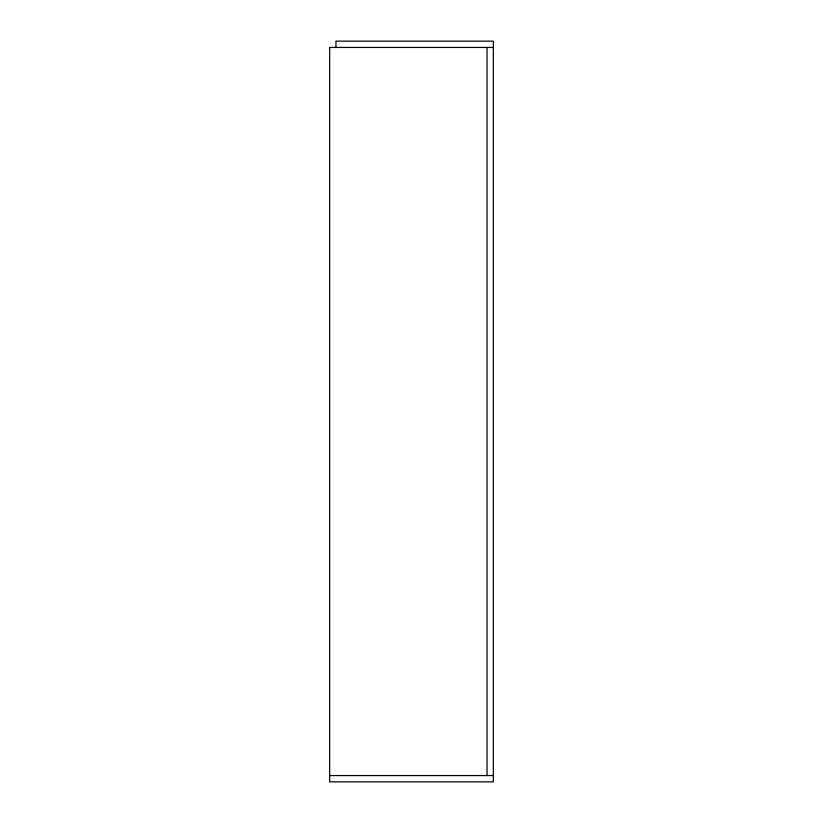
<?xml version="1.0" encoding="UTF-8"?>
<svg xmlns="http://www.w3.org/2000/svg" width="823" height="823" viewBox="0 0 823 823"><rect width="100%" height="100%" fill="white"/><g stroke="black" fill="none" stroke-linecap="round" stroke-linejoin="round"><path stroke-width="1.23" d="M493.337 47.446L329.663 47.446L329.663 781.85L493.337 781.85L493.337 41.15L335.959 41.15L335.959 47.446M329.663 775.554L493.337 775.554M487.041 47.446L487.041 775.554"/></g></svg>
